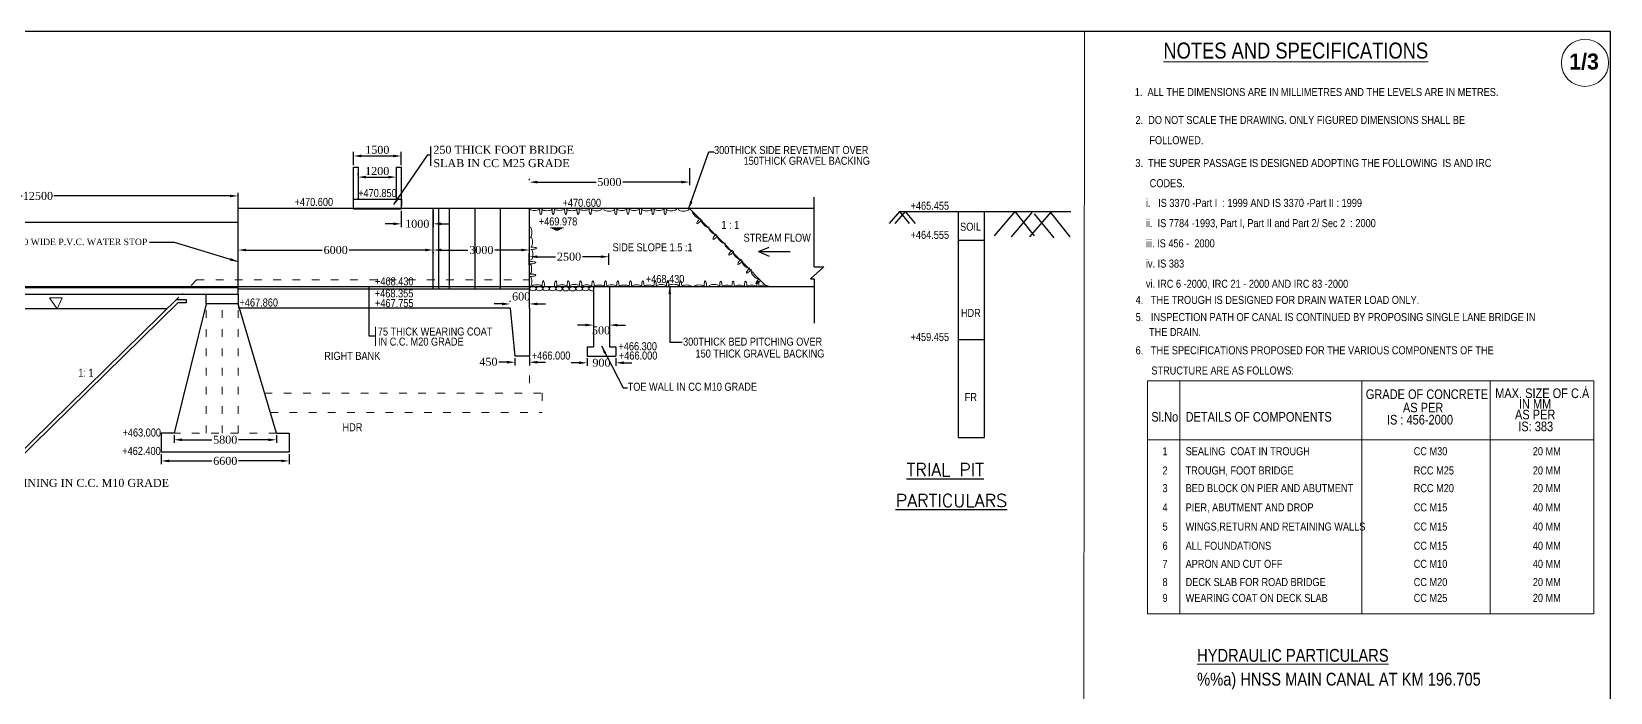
# Model space of a CAD drawing. Header units: millimetres. Extents: x 80 to 6605, y 46 to 2491.
# Drawn here: x 5943 to 6436.2, y 1141.4 to 1347.9 of the extents above; entities that cross this region are included whole.
import ezdxf
from ezdxf.enums import TextEntityAlignment as Align

# ---------------------------------------------------------------- set-up
doc = ezdxf.new("R2010")
doc.units = ezdxf.units.MM
doc.linetypes.add('ACAD_ISO03W100', pattern=[30, 12, -18])
for name, color, linetype in [('Caption', 242, 'Continuous'), ('MAIN', 7, 'Continuous'), ('STEEL', 5, 'Continuous'), ('TEXT_GENERAL', 4, 'Continuous')]:
    doc.layers.add(name, color=color, linetype=linetype)
doc.styles.add('ABADI', font='')
doc.styles.add('ARIAL NARROW', font='ARIALN.TTF')
doc.styles.add('arn', font='ARIALN.TTF')
doc.styles.add('CITYBLUEPR', font='cityb___.ttf')
doc.styles.add('ROMANT', font='romant')
doc.styles.get("Standard").update_dxf_attribs({"font": 'times.ttf', "height": 2.5})
doc.styles.add('TNR_2.5', font='times.ttf', dxfattribs={"height": 2.5})
doc.styles.get('ABADI').set_extended_font_data('Abadi MT Condensed Light')
doc.dimstyles.new('ISO-25', dxfattribs={"dimtxt": 2.5, "dimasz": 2.5, "dimexe": 1.25, "dimexo": 0.625, "dimtad": 1, "dimlfac": 25, "dimtxsty": 'Standard', "dimcen": 2.5, "dimadec": 0, "dimazin": 0, "dimtfac": 1, "dimtmove": 0, "dimatfit": 3, "dimfxl": 1, "dimarcsym": 0})
doc.dimstyles.new('STANDARD$7', dxfattribs={"dimtxt": 2, "dimasz": 2, "dimexe": 1.25, "dimexo": 0.625, "dimtad": 1, "dimdec": 0, "dimlfac": 0.5, "dimdsep": 46, "dimtxsty": 'Standard', "dimcen": 2.5, "dimadec": 0, "dimazin": 0, "dimtfac": 1, "dimtdec": 0, "dimtmove": 0, "dimatfit": 3, "dimfxl": 1, "dimtolj": 1, "dimtzin": 0, "dimarcsym": 0})
doc.dimstyles.new('STYLE_ESH', dxfattribs={"dimtxt": 2.5, "dimasz": 2.5, "dimexe": 1, "dimexo": 0.625, "dimtad": 0, "dimtih": 1, "dimtoh": 1, "dimdec": 0, "dimlfac": 100, "dimzin": 9, "dimdsep": 46, "dimtxsty": 'TNR_2.5', "dimcen": 2.5, "dimadec": 0, "dimazin": 2, "dimtfac": 1, "dimtdec": 0, "dimtofl": 0, "dimtmove": 2, "dimatfit": 3, "dimfxl": 1, "dimarcsym": 0})

# ---------------------------------------------------------------- blocks, each defined once
blk = doc.blocks.new('*D179')
at = {"color": 0, "lineweight": -2, "transparency": 16777216}
for p, q in [((5882.48, 1292.3), (5882.48, 1297.51)), ((6007.48, 1292.3), (6007.48, 1297.51)), ((5884.98, 1296.51), (5940.03, 1296.51)), ((6004.98, 1296.51), (5949.94, 1296.51))]:
    blk.add_line(p, q, dxfattribs=at)
at = {"color": 0, "transparency": 16777216}
for points in [[(5884.98, 1296.93), (5884.98, 1296.09), (5882.48, 1296.51)], [(6004.98, 1296.93), (6004.98, 1296.09), (6007.48, 1296.51)]]:
    blk.add_solid(points, dxfattribs=at)
at = {"layer": 'Defpoints', "color": 0, "transparency": 16777216}
for p in [(5882.48, 1296.51), (5882.48, 1291.67), (6007.48, 1291.67)]:
    blk.add_point(p, dxfattribs=at)
at = {"color": 0, "transparency": 16777216, "insert": (5944.98, 1296.51), "char_height": 2.5, "attachment_point": 5, "style": 'TNR_2.5'}
blk.add_mtext('12500', dxfattribs=at)
blk = doc.blocks.new('*D182')
at = {"color": 0, "lineweight": -2, "transparency": 16777216}
for p, q in [((6148.48, 1305.21), (6148.48, 1299.84)), ((6098.48, 1301.46), (6098.48, 1301.84)), ((6100.98, 1300.84), (6119.32, 1300.84)), ((6145.98, 1300.84), (6127.65, 1300.84))]:
    blk.add_line(p, q, dxfattribs=at)
at = {"color": 0, "transparency": 16777216}
for points in [[(6100.98, 1301.26), (6100.98, 1300.42), (6098.48, 1300.84)], [(6145.98, 1301.26), (6145.98, 1300.42), (6148.48, 1300.84)]]:
    blk.add_solid(points, dxfattribs=at)
at = {"layer": 'Defpoints', "color": 0, "transparency": 16777216}
for p in [(6148.48, 1305.84), (6098.48, 1300.84), (6148.48, 1300.84)]:
    blk.add_point(p, dxfattribs=at)
at = {"color": 0, "transparency": 16777216, "insert": (6123.48, 1300.84), "char_height": 2.5, "attachment_point": 5, "style": 'TNR_2.5'}
blk.add_mtext('5000', dxfattribs=at)
blk = doc.blocks.new('*D181')
at = {"color": 0, "lineweight": -2, "transparency": 16777216}
for p, q in [((6098.46, 1274.96), (6098.46, 1278.53)), ((6100.96, 1277.53), (6106.67, 1277.53)), ((6120.81, 1277.53), (6115.09, 1277.53)), ((6123.31, 1274.96), (6123.31, 1278.53))]:
    blk.add_line(p, q, dxfattribs=at)
at = {"color": 0, "transparency": 16777216}
for points in [[(6100.96, 1277.95), (6100.96, 1277.11), (6098.46, 1277.53)], [(6120.81, 1277.95), (6120.81, 1277.11), (6123.31, 1277.53)]]:
    blk.add_solid(points, dxfattribs=at)
at = {"layer": 'Defpoints', "color": 0, "transparency": 16777216}
for p in [(6098.46, 1277.53), (6098.46, 1274.33), (6123.31, 1274.33)]:
    blk.add_point(p, dxfattribs=at)
at = {"color": 0, "transparency": 16777216, "insert": (6110.88, 1277.53), "char_height": 2.5, "attachment_point": 5, "style": 'TNR_2.5'}
blk.add_mtext('2500', dxfattribs=at)
blk = doc.blocks.new('*D180')
at = {"color": 0, "lineweight": -2, "transparency": 16777216}
for p, q in [((6116.01, 1256.18), (6113.51, 1256.18)), ((6118.51, 1257.58), (6118.51, 1255.18)), ((6123.51, 1257.58), (6123.51, 1255.18)), ((6126.01, 1256.18), (6128.51, 1256.18))]:
    blk.add_line(p, q, dxfattribs=at)
at = {"color": 0, "transparency": 16777216}
for points in [[(6116.01, 1256.6), (6116.01, 1255.77), (6118.51, 1256.18)], [(6126.01, 1256.6), (6126.01, 1255.77), (6123.51, 1256.18)]]:
    blk.add_solid(points, dxfattribs=at)
at = {"layer": 'Defpoints', "color": 0, "transparency": 16777216}
for p in [(6118.51, 1258.2), (6123.51, 1258.2), (6118.51, 1256.18)]:
    blk.add_point(p, dxfattribs=at)
at = {"color": 0, "transparency": 16777216, "insert": (6120.87, 1254.53), "char_height": 2.5, "attachment_point": 5, "style": 'TNR_2.5'}
blk.add_mtext('500', dxfattribs=at)
blk = doc.blocks.new('*D183')
at = {"color": 0, "lineweight": -2, "transparency": 16777216}
for p, q in [((6091.48, 1244.58), (6088.98, 1244.58)), ((6093.98, 1245.8), (6093.98, 1243.58)), ((6098.48, 1245.8), (6098.48, 1243.58)), ((6100.98, 1244.58), (6103.48, 1244.58))]:
    blk.add_line(p, q, dxfattribs=at)
at = {"color": 0, "transparency": 16777216}
for points in [[(6091.48, 1244.99), (6091.48, 1244.16), (6093.98, 1244.58)], [(6100.98, 1244.99), (6100.98, 1244.16), (6098.48, 1244.58)]]:
    blk.add_solid(points, dxfattribs=at)
at = {"layer": 'Defpoints', "color": 0, "transparency": 16777216}
for p in [(6093.98, 1246.42), (6098.48, 1246.42), (6098.48, 1244.58)]:
    blk.add_point(p, dxfattribs=at)
at = {"color": 0, "transparency": 16777216, "insert": (6085.7, 1244.72), "char_height": 2.5, "attachment_point": 5, "style": 'TNR_2.5'}
blk.add_mtext('450', dxfattribs=at)
blk = doc.blocks.new('*D184')
at = {"color": 0, "lineweight": -2, "transparency": 16777216}
for p, q in [((6089.98, 1262.78), (6087.48, 1262.78)), ((6092.48, 1263.41), (6092.48, 1263.78)), ((6098.48, 1263.41), (6098.48, 1263.78)), ((6100.98, 1262.78), (6103.48, 1262.78))]:
    blk.add_line(p, q, dxfattribs=at)
at = {"color": 0, "transparency": 16777216}
for points in [[(6089.98, 1263.2), (6089.98, 1262.36), (6092.48, 1262.78)], [(6100.98, 1263.2), (6100.98, 1262.36), (6098.48, 1262.78)]]:
    blk.add_solid(points, dxfattribs=at)
at = {"layer": 'Defpoints', "color": 0, "transparency": 16777216}
for p in [(6092.48, 1262.78), (6098.48, 1262.78), (6098.48, 1262.78)]:
    blk.add_point(p, dxfattribs=at)
at = {"color": 0, "transparency": 16777216, "insert": (6095.92, 1265.1), "char_height": 2.5, "attachment_point": 5, "style": 'TNR_2.5'}
blk.add_mtext('600', dxfattribs=at)
blk = doc.blocks.new('*D185')
at = {"color": 0, "lineweight": -2, "transparency": 16777216}
for p, q in [((6114.01, 1244.4), (6111.51, 1244.4)), ((6116.51, 1245.8), (6116.51, 1243.4)), ((6125.51, 1245.8), (6125.51, 1243.4)), ((6128.01, 1244.4), (6130.51, 1244.4))]:
    blk.add_line(p, q, dxfattribs=at)
at = {"color": 0, "transparency": 16777216}
for points in [[(6114.01, 1244.81), (6114.01, 1243.98), (6116.51, 1244.4)], [(6128.01, 1244.81), (6128.01, 1243.98), (6125.51, 1244.4)]]:
    blk.add_solid(points, dxfattribs=at)
at = {"layer": 'Defpoints', "color": 0, "transparency": 16777216}
for p in [(6116.51, 1246.42), (6125.51, 1246.42), (6125.51, 1244.4)]:
    blk.add_point(p, dxfattribs=at)
at = {"color": 0, "transparency": 16777216, "insert": (6121.01, 1244.4), "char_height": 2.5, "attachment_point": 5, "style": 'TNR_2.5'}
blk.add_mtext('900', dxfattribs=at)
blk = doc.blocks.new('*D209')
at = {"color": 0, "lineweight": -2, "ltscale": 6, "transparency": 16777216}
for p, q in [((6044.98, 1303.02), (6044.98, 1303.65)), ((6047.48, 1302.4), (6054.44, 1302.4)), ((6056.94, 1303.02), (6056.94, 1303.65))]:
    blk.add_line(p, q, dxfattribs=at)
at = {"color": 0, "ltscale": 6, "transparency": 16777216}
for points in [[(6047.48, 1302.81), (6047.48, 1301.98), (6044.98, 1302.4)], [(6054.44, 1302.81), (6054.44, 1301.98), (6056.94, 1302.4)]]:
    blk.add_solid(points, dxfattribs=at)
at = {"layer": 'Defpoints', "color": 0, "ltscale": 6, "transparency": 16777216}
for p in [(6044.98, 1302.4), (6056.94, 1302.4), (6056.94, 1302.4)]:
    blk.add_point(p, dxfattribs=at)
at = {"color": 0, "ltscale": 6, "transparency": 16777216, "insert": (6050.96, 1304.29), "char_height": 2.5, "attachment_point": 5}
blk.add_mtext('1200', dxfattribs=at)
blk = doc.blocks.new('*D210')
at = {"color": 0, "lineweight": -2, "ltscale": 6, "transparency": 16777216}
for p, q in [((6043.51, 1306.12), (6043.51, 1310.25)), ((6046.01, 1309), (6055.97, 1309)), ((6058.47, 1306.12), (6058.47, 1310.25))]:
    blk.add_line(p, q, dxfattribs=at)
at = {"color": 0, "ltscale": 6, "transparency": 16777216}
for points in [[(6046.01, 1309.42), (6046.01, 1308.59), (6043.51, 1309)], [(6055.97, 1309.42), (6055.97, 1308.59), (6058.47, 1309)]]:
    blk.add_solid(points, dxfattribs=at)
at = {"layer": 'Defpoints', "color": 0, "ltscale": 6, "transparency": 16777216}
for p in [(6058.47, 1309), (6043.51, 1305.5), (6058.47, 1305.5)]:
    blk.add_point(p, dxfattribs=at)
at = {"color": 0, "ltscale": 6, "transparency": 16777216, "insert": (6050.99, 1310.9), "char_height": 2.5, "attachment_point": 5}
blk.add_mtext('1500', dxfattribs=at)
blk = doc.blocks.new('*D246')
at = {"color": 0, "lineweight": -2, "transparency": 16777216}
for p, q in [((6068.48, 1280.24), (6068.48, 1280.62)), ((6070.98, 1279.62), (6079.3, 1279.62)), ((6095.98, 1279.62), (6087.66, 1279.62)), ((6098.48, 1280.25), (6098.48, 1280.62))]:
    blk.add_line(p, q, dxfattribs=at)
at = {"color": 0, "transparency": 16777216}
for points in [[(6070.98, 1280.04), (6070.98, 1279.21), (6068.48, 1279.62)], [(6095.98, 1280.04), (6095.98, 1279.21), (6098.48, 1279.62)]]:
    blk.add_solid(points, dxfattribs=at)
at = {"layer": 'Defpoints', "color": 0, "transparency": 16777216}
for p in [(6068.48, 1279.61), (6098.48, 1279.62), (6098.48, 1279.62)]:
    blk.add_point(p, dxfattribs=at)
at = {"color": 0, "transparency": 16777216, "insert": (6083.48, 1279.62), "char_height": 2.5, "attachment_point": 5, "style": 'TNR_2.5'}
blk.add_mtext('3000', dxfattribs=at)
blk = doc.blocks.new('*D247')
at = {"color": 0, "lineweight": -2, "transparency": 16777216}
for p, q in [((6007.48, 1280.25), (6007.48, 1280.62)), ((6009.98, 1279.62), (6033.81, 1279.62)), ((6065.98, 1279.62), (6042.15, 1279.62)), ((6068.48, 1279), (6068.48, 1278.62))]:
    blk.add_line(p, q, dxfattribs=at)
at = {"color": 0, "transparency": 16777216}
for points in [[(6009.98, 1280.04), (6009.98, 1279.21), (6007.48, 1279.62)], [(6065.98, 1280.04), (6065.98, 1279.21), (6068.48, 1279.62)]]:
    blk.add_solid(points, dxfattribs=at)
at = {"layer": 'Defpoints', "color": 0, "transparency": 16777216}
for p in [(6007.48, 1279.62), (6007.48, 1279.62), (6068.48, 1279.62)]:
    blk.add_point(p, dxfattribs=at)
at = {"color": 0, "transparency": 16777216, "insert": (6037.98, 1279.62), "char_height": 2.5, "attachment_point": 5, "style": 'TNR_2.5'}
blk.add_mtext('6000', dxfattribs=at)
blk = doc.blocks.new('*D249')
at = {"color": 0, "lineweight": -2, "transparency": 16777216}
for p, q in [((5987.48, 1221.83), (5987.48, 1219.35)), ((5989.98, 1220.35), (5999.32, 1220.35)), ((6016.98, 1220.35), (6007.65, 1220.35)), ((6019.48, 1221.83), (6019.48, 1219.35))]:
    blk.add_line(p, q, dxfattribs=at)
at = {"color": 0, "transparency": 16777216}
for points in [[(5989.98, 1220.77), (5989.98, 1219.93), (5987.48, 1220.35)], [(6016.98, 1220.77), (6016.98, 1219.93), (6019.48, 1220.35)]]:
    blk.add_solid(points, dxfattribs=at)
at = {"layer": 'Defpoints', "color": 0, "transparency": 16777216}
for p in [(5987.48, 1222.46), (5987.48, 1220.35), (6019.48, 1222.46)]:
    blk.add_point(p, dxfattribs=at)
at = {"color": 0, "transparency": 16777216, "insert": (6003.48, 1220.35), "char_height": 2.5, "attachment_point": 5, "style": 'TNR_2.5'}
blk.add_mtext('5800', dxfattribs=at)
blk = doc.blocks.new('*D248')
at = {"color": 0, "lineweight": -2, "transparency": 16777216}
for p, q in [((5983.49, 1215.82), (5983.49, 1212.75)), ((5985.99, 1213.75), (5999.31, 1213.75)), ((6020.98, 1213.75), (6007.66, 1213.75)), ((6023.48, 1215.83), (6023.48, 1212.75))]:
    blk.add_line(p, q, dxfattribs=at)
at = {"color": 0, "transparency": 16777216}
for points in [[(5985.99, 1214.16), (5985.99, 1213.33), (5983.49, 1213.75)], [(6020.98, 1214.16), (6020.98, 1213.33), (6023.48, 1213.75)]]:
    blk.add_solid(points, dxfattribs=at)
at = {"layer": 'Defpoints', "color": 0, "transparency": 16777216}
for p in [(5983.49, 1216.45), (5983.49, 1213.75), (6023.48, 1216.46)]:
    blk.add_point(p, dxfattribs=at)
at = {"color": 0, "transparency": 16777216, "insert": (6003.49, 1213.75), "char_height": 2.5, "attachment_point": 5, "style": 'TNR_2.5'}
blk.add_mtext('6600', dxfattribs=at)
blk = doc.blocks.new('*D308')
at = {"color": 0, "lineweight": -2, "transparency": 16777216}
for p, q in [((6055.97, 1287.8), (6053.47, 1287.8)), ((6058.47, 1291.87), (6058.47, 1286.8)), ((6068.47, 1291.88), (6068.47, 1286.8)), ((6070.97, 1287.8), (6073.47, 1287.8))]:
    blk.add_line(p, q, dxfattribs=at)
at = {"color": 0, "transparency": 16777216}
for points in [[(6055.97, 1288.22), (6055.97, 1287.38), (6058.47, 1287.8)], [(6070.97, 1288.22), (6070.97, 1287.38), (6068.47, 1287.8)]]:
    blk.add_solid(points, dxfattribs=at)
at = {"layer": 'Defpoints', "color": 0, "transparency": 16777216}
for p in [(6058.47, 1292.5), (6068.47, 1292.5), (6068.47, 1287.8)]:
    blk.add_point(p, dxfattribs=at)
at = {"color": 0, "transparency": 16777216, "insert": (6063.47, 1287.8), "char_height": 2.5, "attachment_point": 5, "style": 'TNR_2.5'}
blk.add_mtext('1000', dxfattribs=at)

msp = doc.modelspace()

# ---------------------------------------------------------------- linework, layer by layer
at = {"color": 0}
for p, q in [((6436.18376, 1347.83356), (5456.18376, 1347.83356)), ((6436.18376, 767.83356), (6436.18376, 1347.83356)), ((6007.48459, 1265.77045), (6007.48459, 1292.57045)), ((6187.49456, 1292.57045), (6007.48459, 1292.57045)), ((6068.48459, 1267.42045), (6068.47492, 1292.50286)), ((6070.25563, 1267.42045), (6070.24597, 1292.50286)), ((6073.57632, 1267.42045), (6073.56665, 1292.50286)), ((6081.54599, 1267.42045), (6081.53632, 1292.50286)), ((6089.51564, 1267.42045), (6089.50598, 1292.50286)), ((6098.48459, 1261.42045), (6098.47492, 1292.51218)), ((6148.48459, 1292.57045), (6172.71172, 1268.17045)), ((6187.49456, 1274.41121), (6187.49456, 1296.17045)), ((6007.48459, 1288.17045), (5882.48459, 1288.17045)), ((6214.10996, 1291.65589), (6210.87796, 1287.87937)), ((6215.89696, 1291.65589), (6212.66496, 1287.87937)), ((6214.10996, 1291.65589), (6245.67818, 1291.65589)), ((6214.10996, 1291.65589), (6217.1624, 1287.87937)), ((6214.20494, 1291.65589), (6221.63929, 1291.65589)), ((6215.89696, 1291.65589), (6218.9494, 1287.87937)), ((6232.41383, 1291.77056), (6232.41383, 1221.04625)), ((6240.67818, 1221.04625), (6240.67818, 1291.65589)), ((6240.67818, 1291.65589), (6267.64932, 1291.65589)), ((6250.0962, 1291.65589), (6243.6322, 1284.10284)), ((6255.48287, 1291.29716), (6249.01887, 1283.74411)), ((6250.0962, 1291.65589), (6256.20109, 1284.10284)), ((6261.22865, 1291.29716), (6254.76465, 1283.74411)), ((6256.20109, 1290.93842), (6262.30598, 1283.38537)), ((6261.22865, 1291.29716), (6267.33354, 1283.74411)), ((6232.41383, 1282.65589), (6240.67818, 1282.65589)), ((6190.49456, 1274.41121), (6186.32034, 1270.66872)), ((6187.49456, 1274.41121), (6190.49456, 1274.41121)), ((6187.49456, 1268.17045), (5882.48459, 1268.17045)), ((6007.48459, 1267.77045), (5882.48459, 1267.77045)), ((6098.48459, 1268.17045), (6098.48459, 1267.42045)), ((6118.51254, 1268.20295), (6118.51254, 1249.42045)), ((6123.51254, 1268.20295), (6123.51254, 1249.42045)), ((6186.32034, 1270.66872), (6187.49456, 1270.66872)), ((6187.49456, 1270.66872), (6187.49456, 1259.90946)), ((6187.49456, 1270.66872), (6187.49456, 1261.18297)), ((6187.49456, 1270.66872), (6187.49456, 1256.80189)), ((6007.48459, 1265.77045), (5882.48459, 1265.77045)), ((5989.03516, 1264.90047), (5937.48459, 1214.27045)), ((5988.62358, 1263.0946), (5937.89353, 1213.27045)), ((5997.48459, 1262.77045), (5987.48459, 1222.45862)), ((5988.27321, 1264.15214), (5991.27321, 1264.15214)), ((5991.27321, 1263.15214), (5988.68216, 1263.15214)), ((5991.27321, 1264.15214), (5991.27321, 1263.15214)), ((5991.27321, 1264.15214), (5991.27321, 1263.15214)), ((5997.48459, 1262.77045), (5997.48459, 1265.77045)), ((6007.48459, 1262.77045), (5997.48459, 1262.77045)), ((6007.48459, 1262.77045), (5997.48459, 1262.77045)), ((6007.48459, 1262.77045), (5997.48459, 1262.77045)), ((6098.48459, 1267.42045), (6007.48459, 1267.42045)), ((6007.48459, 1265.77045), (6007.48459, 1262.77045)), ((6019.48459, 1222.45862), (6007.48459, 1262.77045)), ((5985.33913, 1261.27045), (5882.48459, 1261.27045)), ((6092.48459, 1261.42045), (6007.48459, 1261.42045)), ((6092.48459, 1261.42045), (6093.98459, 1246.42045)), ((6098.48459, 1261.42045), (6098.48459, 1246.42045)), ((6116.51254, 1249.42045), (6118.51254, 1249.42045)), ((6116.51254, 1249.42045), (6116.51254, 1246.42045)), ((6123.51254, 1249.42045), (6125.51254, 1249.42045)), ((6125.51254, 1249.42045), (6125.51254, 1246.42045)), ((6232.41383, 1251.65589), (6240.67818, 1251.65589)), ((6098.48459, 1246.42045), (6093.98459, 1246.42045)), ((6116.51254, 1246.42045), (6125.51254, 1246.42045)), ((6098.48459, 1234.87045), (6098.48459, 1234.87045)), ((5983.48459, 1222.45862), (5983.48726, 1216.45862)), ((5987.48459, 1222.45862), (5983.48459, 1222.45862)), ((6019.48459, 1222.45862), (6023.48459, 1222.45862)), ((6023.48459, 1222.45862), (6023.48459, 1216.45862)), ((6232.41383, 1221.04625), (6240.67818, 1221.04625)), ((6023.48459, 1216.45862), (5983.48726, 1216.45862)), ((6007.48459, 1216.45862), (5997.48459, 1216.45862))]:
    msp.add_line(p, q, dxfattribs=at)
at = {"color": 0, "lineweight": 5}
msp.add_line((6271.33213, 767.83356), (6271.89576, 1347.83356), dxfattribs=at)
at = {"color": 0, "ltscale": 6}
for p, q in [((6067.60854, 1311.97733), (6067.60854, 1305.90255)), ((6043.51457, 1305.499), (6045.01457, 1305.499)), ((6043.51457, 1295.499), (6043.51457, 1305.499)), ((6045.01457, 1305.499), (6045.01457, 1295.499)), ((6056.97492, 1305.499), (6058.47492, 1305.499)), ((6056.97492, 1295.499), (6056.97492, 1305.499)), ((6058.47492, 1305.499), (6058.47492, 1292.499)), ((6043.51457, 1295.499), (6058.51457, 1295.499)), ((6043.51457, 1292.499), (6043.51457, 1295.499)), ((6043.51457, 1292.499), (6058.47492, 1292.499)), ((6058.51457, 1295.499), (6058.51457, 1293.499))]:
    msp.add_line(p, q, dxfattribs=at)
for q in [(6173.43864, 1280.56261), (6179.96731, 1279.15783), (6173.43864, 1277.75306)]:
    msp.add_line((6170.08721, 1279.15783), q)
at = {"color": 0, "linetype": 'ByBlock', "lineweight": 9, "ltscale": 10}
msp.add_line((6428.26898, 1236.93252), (6428.5875, 1236.93252), dxfattribs=at)
at = {"color": 0, "lineweight": 5, "extrusion": (0, 0, -1)}
for centre, major_axis, ratio, start_param, end_param in [((6100.08294, 1292.51257), (1.60801, 0), 0.328798741, -0.109693715, 3.251286368), ((6102.05992, 1292.21836), (0, 1.5163), 0.238983774, 1.336454693, 4.946730614), ((6103.95576, 1292.42204), (-1.60801, 0), 0.328798741, 2.857073918, 6.567704042), ((6105.92705, 1292.23465), (0, 1.5163), 0.238983774, 1.336454693, 4.946730614), ((6107.87478, 1292.52886), (1.60801, 0), 0.328798741, -0.109693715, 3.251286368), ((6109.85177, 1292.23465), (0, 1.5163), 0.238983774, 1.336454693, 4.946730614), ((6111.7476, 1292.43834), (-1.60801, 0), 0.328798741, 2.857073918, 6.567704042), ((6113.71799, 1292.23465), (0, 1.5163), 0.238983774, 1.336454693, 4.946730614), ((6115.57512, 1292.52886), (1.60801, 0), 0.328798741, -0.109693715, 3.251286368), ((6117.55211, 1292.23465), (0, 1.5163), 0.238983774, 1.336454693, 4.946730614), ((6119.50344, 1292.38389), (1.60801, 0), 0.328798741, -0.109693715, 3.251286368), ((6123.37626, 1292.29336), (-1.60801, 0), 0.328798741, 2.857073918, 6.567704042), ((6125.48782, 1292.20448), (0, 1.5163), 0.238983774, 1.336454693, 4.946730614), ((6127.34495, 1292.49869), (1.60801, 0), 0.328798741, -0.109693715, 3.251286368), ((6129.29269, 1292.20448), (0, 1.5163), 0.238983774, 1.336454693, 4.946730614), ((6131.24043, 1292.49869), (1.60801, 0), 0.328798741, -0.109693715, 3.251286368), ((6133.21742, 1292.20448), (0, 1.5163), 0.238983774, 1.336454693, 4.946730614), ((6135.11325, 1292.40816), (-1.60801, 0), 0.328798741, 2.857073918, 6.567704042), ((6137.08363, 1292.20448), (0, 1.5163), 0.238983774, 1.336454693, 4.946730614), ((6138.94077, 1292.49869), (1.60801, 0), 0.328798741, -0.109693715, 3.251286368), ((6140.91775, 1292.20448), (0, 1.5163), 0.238983774, 1.336454693, 4.946730614), ((6142.81359, 1292.40816), (-1.60801, 0), 0.328798741, 2.857073918, 6.567704042), ((6146.66976, 1292.25275), (-1.60801, 0), 0.328798741, 2.857073918, 6.567704042), ((6098.74279, 1285.12908), (0, 1.60801), 0.328798741, -0.284518735, 3.426111389), ((6098.95205, 1282.1247), (0, 1.60801), 0.328798741, -0.109693715, 3.251286368), ((6099.24626, 1280.17696), (-1.5163, 0), 0.238983774, 1.336454693, 4.946730614), ((6099.05887, 1278.20567), (0, 1.60801), 0.328798741, -0.284518735, 3.426111389), ((6098.94647, 1275.68325), (-1.5163, 0), 0.238983774, 1.336454693, 4.946730614), ((6098.65226, 1273.70626), (0, 1.60801), 0.328798741, -0.109693715, 3.251286368), ((6099.00502, 1271.74579), (-1.5163, 0), 0.238983774, 1.336454693, 4.946730614), ((6098.71081, 1269.7688), (0, 1.60801), 0.328798741, -0.109693715, 3.251286368)]:
    msp.add_ellipse(centre, major_axis=major_axis, ratio=ratio, start_param=start_param, end_param=end_param, dxfattribs=at)
at = {"color": 0, "lineweight": 5}
for centre, major_axis, ratio, start_param, end_param in [((6150.69213, 1290.60309), (-1.16081, 1.11276), 0.328798741, -0.109693715, 3.251286368), ((6151.89459, 1289.04285), (1.04929, 1.0946), 0.238983774, 1.336454693, 4.946730614), ((6153.44732, 1287.81398), (-1.16081, 1.11276), 0.328798741, -0.284518735, 3.426111389), ((6155.74683, 1285.58639), (-1.16081, 1.11276), 0.328798741, -0.109693715, 3.251286368), ((6156.88388, 1284.08885), (1.04929, 1.0946), 0.238983774, 1.336454693, 4.946730614), ((6158.44723, 1282.87237), (-1.16081, 1.11276), 0.328798741, -0.284518735, 3.426111389), ((6160.72031, 1280.6102), (-1.16081, 1.11276), 0.328798741, -0.109693715, 3.251286368), ((6161.85736, 1279.11266), (1.04929, 1.0946), 0.238983774, 1.336454693, 4.946730614), ((6163.49228, 1277.70935), (-1.21136, 1.0575), 0.328798741, -0.109693715, 3.251286368), ((6164.67465, 1276.26533), (1.04929, 1.0946), 0.238983774, 1.336454693, 4.946730614), ((6166.16278, 1274.98384), (-1.21136, 1.0575), 0.328798741, -0.109693715, 3.251286368), ((6167.34515, 1273.53983), (1.04929, 1.0946), 0.238983774, 1.336454693, 4.946730614), ((6169.14619, 1271.65613), (-1.21136, 1.0575), 0.328798741, -0.109693715, 3.251286368), ((6100.86763, 1268.24218), (-1.60801, 0), 0.328798741, 3.031898939, 6.392879022), ((6102.84462, 1268.53639), (0, 1.5163), 0.238983774, 4.478047346, 8.088323268), ((6106.71175, 1268.52009), (0, 1.5163), 0.238983774, 4.478047346, 8.088323268), ((6108.65948, 1268.22588), (-1.60801, 0), 0.328798741, 3.031898939, 6.392879022), ((6110.63647, 1268.52009), (0, 1.5163), 0.238983774, 4.478047346, 8.088323268), ((6112.5323, 1268.31641), (1.60801, 0), 0.328798741, -0.284518735, 3.426111389), ((6114.50269, 1268.52009), (0, 1.5163), 0.238983774, 4.478047346, 8.088323268), ((6116.35982, 1268.22588), (-1.60801, 0), 0.328798741, 3.031898939, 6.392879022), ((6118.33681, 1268.52009), (0, 1.5163), 0.238983774, 4.478047346, 8.088323268), ((6120.29729, 1268.16733), (-1.60801, 0), 0.328798741, 3.031898939, 6.392879022), ((6122.27427, 1268.46154), (0, 1.5163), 0.238983774, 4.478047346, 8.088323268), ((6124.17011, 1268.25786), (1.60801, 0), 0.328798741, -0.284518735, 3.426111389), ((6126.1414, 1268.44525), (0, 1.5163), 0.238983774, 4.478047346, 8.088323268), ((6128.08914, 1268.15104), (-1.60801, 0), 0.328798741, 3.031898939, 6.392879022), ((6130.06612, 1268.44525), (0, 1.5163), 0.238983774, 4.478047346, 8.088323268), ((6131.96196, 1268.24157), (1.60801, 0), 0.328798741, -0.284518735, 3.426111389), ((6133.93234, 1268.44525), (0, 1.5163), 0.238983774, 4.478047346, 8.088323268), ((6135.78948, 1268.15104), (-1.60801, 0), 0.328798741, 3.031898939, 6.392879022), ((6137.76646, 1268.44525), (0, 1.5163), 0.238983774, 4.478047346, 8.088323268), ((6139.71779, 1268.29601), (-1.60801, 0), 0.328798741, 3.031898939, 6.392879022), ((6141.69478, 1268.59022), (0, 1.5163), 0.238983774, 4.478047346, 8.088323268), ((6143.59061, 1268.38654), (1.60801, 0), 0.328798741, -0.284518735, 3.426111389), ((6145.70217, 1268.47542), (0, 1.5163), 0.238983774, 4.478047346, 8.088323268), ((6147.5593, 1268.18121), (-1.60801, 0), 0.328798741, 3.031898939, 6.392879022), ((6151.45478, 1268.18121), (-1.60801, 0), 0.328798741, 3.031898939, 6.392879022), ((6153.43177, 1268.47542), (0, 1.5163), 0.238983774, 4.478047346, 8.088323268), ((6156.20515, 1268.31687), (1.60801, 0), 0.328798741, -0.284518735, 3.426111389), ((6158.3167, 1268.40575), (0, 1.5163), 0.238983774, 4.478047346, 8.088323268), ((6160.17383, 1268.11154), (-1.60801, 0), 0.328798741, 3.031898939, 6.392879022), ((6162.12158, 1268.40575), (0, 1.5163), 0.238983774, 4.478047346, 8.088323268), ((6164.06931, 1268.11154), (-1.60801, 0), 0.328798741, 3.031898939, 6.392879022), ((6166.0463, 1268.40575), (0, 1.5163), 0.238983774, 4.478047346, 8.088323268), ((6167.90343, 1268.11154), (-1.60801, 0), 0.328798741, 3.031898939, 6.392879022), ((6170.32855, 1270.21211), (1.04929, 1.0946), 0.238983774, 1.336454693, 4.946730614), ((6169.85117, 1268.40575), (0, 1.5163), 0.238983774, 4.478047346, 8.088323268), ((6171.79891, 1268.11154), (-1.60801, 0), 0.328798741, 3.031898939, 6.392879022)]:
    msp.add_ellipse(centre, major_axis=major_axis, ratio=ratio, start_param=start_param, end_param=end_param, dxfattribs=at)
at = {"layer": 'Caption', "color": 0, "lineweight": 5, "ltscale": 0.01}
msp.add_line((6436.14152, 1347.85369), (6436.14152, 767.83356), dxfattribs=at)
at = {"layer": 'MAIN', "color": 0, "linetype": 'Continuous', "lineweight": 9}
for p, q in [((6291.5415, 1238.77895), (6291.54135, 1165.93717)), ((6301.64442, 1238.77895), (6301.64437, 1165.93715)), ((6358.53352, 1238.77895), (6358.53347, 1165.93704)), ((6398.64862, 1238.77895), (6398.64858, 1165.93696)), ((6431.00777, 1238.77895), (6431.00772, 1165.93689)), ((6291.54146, 1220.32461), (6431.00777, 1220.32461)), ((6291.54134, 1165.93717), (6431.00777, 1165.93689))]:
    msp.add_line(p, q, dxfattribs=at)
at = {"layer": 'MAIN', "color": 0, "lineweight": 9}
msp.add_line((6291.5415, 1238.77895), (6431.00777, 1238.77895), dxfattribs=at)
at = {"layer": 'STEEL', "color": 0, "lineweight": 5}
for p, q in [((5948.57751, 1264.71016), (5950.93259, 1261.27045)), ((5952.56306, 1264.71016), (5948.57751, 1264.71016)), ((5950.93259, 1261.27045), (5952.56306, 1264.71016))]:
    msp.add_line(p, q, dxfattribs=at)
msp.add_circle((6428.22654, 1338.08828), 7.37169, dxfattribs=at)
at = {"layer": 'TEXT_GENERAL', "color": 0, "lineweight": 5}
for p, q in [((6436.14152, 1347.85369), (6436.18376, 767.83356)), ((6436.08998, 1316.22842), (6436.08736, 767.83356)), ((6109.13073, 1286.57045), (6105.13073, 1286.57045)), ((6108.63073, 1286.32045), (6105.63073, 1286.32045)), ((6108.13073, 1286.07045), (6106.13073, 1286.07045)), ((6107.63073, 1285.82045), (6106.63073, 1285.82045)), ((6050.36856, 1255.62212), (6050.36856, 1249.67093))]:
    msp.add_line(p, q, dxfattribs=at)
at = {"layer": 'TEXT_GENERAL', "color": 0, "linetype": 'ACAD_ISO03W100', "lineweight": 5, "ltscale": 0.2}
for p, q in [((5994.50277, 1270.27045), (5989.92095, 1265.77045)), ((5994.50277, 1270.27045), (6098.48459, 1270.27045)), ((5997.48459, 1222.45862), (5997.48459, 1262.77045)), ((6002.48459, 1222.45862), (6002.48459, 1262.77045)), ((6007.48459, 1222.45862), (6007.48459, 1262.77045)), ((6098.48459, 1246.42045), (6098.48459, 1234.87045)), ((6015.78984, 1234.87045), (6102.48459, 1234.87045)), ((6102.48459, 1234.87045), (6102.48459, 1228.87045)), ((6017.57592, 1228.87045), (6102.48459, 1228.87045)), ((6019.48459, 1222.45862), (5987.48459, 1222.45862))]:
    msp.add_line(p, q, dxfattribs=at)
at = {"layer": 'TEXT_GENERAL', "color": 0, "lineweight": 5}
msp.add_arc((6436.04152, 1346.0076), 0.1, 0.0047754, 90, dxfattribs=at)
msp.add_arc((6436.04152, 1346.0076), 0.1, 0.0047754, 90, dxfattribs=at)
for centre in [(6099.57531, 1267.56182), (6101.63772, 1267.53802), (6103.70013, 1267.56182), (6105.76256, 1267.54129), (6107.825, 1267.52007), (6109.88743, 1267.49842), (6111.94984, 1267.47461), (6114.01225, 1267.56182), (6116.07466, 1267.53802)]:
    msp.add_ellipse(centre, major_axis=(-1.03121, 0.0119), ratio=0.621728248, dxfattribs=at)
msp.add_ellipse((6118.13709, 1267.51787), major_axis=(-1.03121, 0.0119), ratio=0.621728248, start_param=4.346927361, end_param=8.233795806, dxfattribs=at)

# ---------------------------------------------------------------- texts
at = {"color": 0, "style": 'ROMANT'}
for s, p in [('%%UTRIAL PIT', (6216.29465, 1209.00014)), ('%%UPARTICULARS', (6212.89804, 1199.36824))]:
    msp.add_text(s, height=4, dxfattribs=at).set_placement(p)
at = {"color": 0, "lineweight": 9, "style": 'arn'}
for s, p in [('%%UHYDRAULIC PARTICULARS', (6307.07892, 1151.01916)), ('%%a) HNSS MAIN CANAL AT KM 196.705', (6307.07892, 1143.56978))]:
    msp.add_text(s, height=4, dxfattribs=at).set_placement(p)
at = {"color": 0, "char_height": 2.5, "attachment_point": 1}
for s, insert, width, style in [('{\\fTimes New Roman|b0|i0|c0|p18;250 THICK FOOT BRIDGE SLAB IN CC M25 GRADE}', (6068.49014, 1312.19177), 50, 'ABADI'), ('CANAL LINING IN C.C. M10 GRADE', (5924.1526, 1208.13068), 150, 'TNR_2.5')]:
    msp.add_mtext(s, dxfattribs=dict(at, insert=insert, width=width, style=style))
at = {"color": 0, "insert": (5979.13574, 1283.15744), "char_height": 2, "width": 85, "attachment_point": 3}
msp.add_mtext('\\pt46,52;12 THICK JOINT WITH 300 WIDE P.V.C. WATER STOP', dxfattribs=at)
at = {"layer": 'MAIN', "color": 0, "lineweight": 9, "style": 'ARIAL NARROW'}
for s, height, p in [('%%UNOTES AND SPECIFICATIONS', 5, (6296.52464, 1339.41953)), ('GRADE OF CONCRETE', 3, (6359.77066, 1233.09578)), ('MAX. SIZE OF C.A', 3, (6400.18498, 1233.38519)), ('IN MM', 3, (6407.58859, 1230.07997)), ('Sl.No     ', 3, (6292.77768, 1226.02562)), ('DETAILS OF COMPONENTS', 3, (6303.48501, 1226.02563)), ('IS : 456-2000', 3, (6366.38052, 1225.12391)), ('AS PER', 3, (6371.36152, 1228.91182)), ('AS PER', 3, (6406.37284, 1226.72962)), ('IS: 383 ', 3, (6407.39401, 1223.02612))]:
    msp.add_text(s, height=height, dxfattribs=at).set_placement(p)
at = {"layer": 'MAIN', "color": 0, "linetype": 'Continuous', "lineweight": 9, "style": 'ARIAL NARROW'}
for s, p in [('1.  ALL THE DIMENSIONS ARE IN MILLIMETRES AND THE LEVELS ARE IN METRES.', (6287.59188, 1327.71658)), ('2.  DO NOT SCALE THE DRAWING. ONLY FIGURED DIMENSIONS SHALL BE ', (6287.81869, 1318.99694)), ('FOLLOWED.', (6292.16324, 1312.68043)), ('3.  THE SUPER PASSAGE IS DESIGNED ADOPTING THE FOLLOWING  IS AND IRC ', (6287.78458, 1305.56365)), ('CODES.', (6292.26727, 1299.24714)), ('+465.455', (6217.56537, 1292.21736)), ('    i.   IS 3370 -Part I  : 1999 AND IS 3370 -Part II : 1999', (6287.89884, 1293.09208)), ('    ii.  IS 7784 -1993, Part I, Part II and Part 2/ Sec 2  : 2000', (6287.89884, 1286.77557)), ('+464.555', (6217.56537, 1283.10629)), ('    iii. IS 456 -  2000', (6287.89884, 1280.45906)), ('    iv. IS 383 ', (6287.89884, 1274.14255)), ('    vi. IRC 6 -2000, IRC 21 - 2000 AND IRC 83 -2000', (6287.89884, 1267.82605)), ('4.   THE TROUGH IS DESIGNED FOR DRAIN WATER LOAD ONLY.', (6287.86644, 1262.78568)), ('5.   INSPECTION PATH OF CANAL IS CONTINUED BY PROPOSING SINGLE LANE BRIDGE IN', (6287.86644, 1257.4275)), ('+459.455', (6217.56537, 1251.21757)), ('THE DRAIN.', (6292.05065, 1252.75429)), ('6.   THE SPECIFICATIONS PROPOSED FOR THE VARIOUS COMPONENTS OF THE ', (6287.86644, 1247.05677)), ('STRUCTURE ARE AS FOLLOWS:', (6292.79131, 1240.74026)), ('1', (6296.26391, 1215.52346)), ('SEALING  COAT IN TROUGH', (6303.48499, 1215.52346)), ('CC M30', (6374.73459, 1215.52341)), ('20 MM', (6411.9427, 1215.52324)), ('2', (6296.26391, 1209.52346)), ('TROUGH, FOOT BRIDGE', (6303.48499, 1209.52346)), ('RCC M25', (6374.73459, 1209.52341)), ('20 MM', (6411.9427, 1209.52324)), ('3', (6296.26391, 1203.99903)), ('BED BLOCK ON PIER AND ABUTMENT ', (6303.48499, 1203.99903)), ('RCC M20', (6374.73459, 1203.99898)), ('20 MM', (6411.9427, 1203.99881)), ('4', (6296.26391, 1197.99903)), ('PIER, ABUTMENT AND DROP', (6303.48499, 1197.99903)), ('CC M15', (6374.73459, 1197.99898)), ('40 MM', (6411.9427, 1197.99881)), ('5', (6296.26391, 1191.99903)), ('WINGS,RETURN AND RETAINING WALLS', (6303.48499, 1191.99903)), ('CC M15', (6374.73459, 1191.99898)), ('40 MM', (6411.9427, 1191.99881)), ('6', (6296.26391, 1185.99903)), ('ALL FOUNDATIONS', (6303.48499, 1185.99903)), ('CC M15', (6374.73459, 1185.99898)), ('40 MM', (6411.9427, 1185.99881)), ('7', (6296.26391, 1180.34518)), ('APRON AND CUT OFF', (6303.48499, 1180.34518)), ('CC M10', (6374.73459, 1180.34513)), ('40 MM', (6411.9427, 1180.34497)), ('8', (6296.26391, 1174.66431)), ('DECK SLAB FOR ROAD BRIDGE', (6303.48499, 1174.66431)), ('CC M20', (6374.73459, 1174.66426)), ('20 MM', (6411.9427, 1174.66409)), ('9', (6296.26391, 1169.70872)), ('WEARING COAT ON DECK SLAB', (6303.48499, 1169.70872)), ('CC M25', (6374.73459, 1169.70867)), ('20 MM', (6411.9427, 1169.7085))]:
    msp.add_text(s, height=2.5, dxfattribs=at).set_placement(p)
at = {"layer": 'TEXT_GENERAL', "color": 0, "lineweight": 5}
for s, height, style, p in [('1/3', 5, 'CITYBLUEPR', (6423.29928, 1336.0019)), ('+470.850', 2.5, 'ARIAL NARROW', (6045.01105, 1296.16064))]:
    msp.add_text(s, height=height, dxfattribs=dict(at, style=style)).set_placement(p)
at = {"layer": 'TEXT_GENERAL', "color": 0, "lineweight": 5, "style": 'ARIAL NARROW'}
for s, p in [('300THICK SIDE REVETMENT OVER', (6156.1757, 1312.1018)), ('150THICK GRAVEL BACKING', (6165.39357, 1308.74548)), ('+469.978', (6101.42741, 1289.80322)), ('+468.430', (6050.2716, 1271.089)), ('+468.355', (6050.21639, 1267.34419)), ('+467.755', (6050.2716, 1264.2914)), ('75 THICK WEARING COAT', (6051.14561, 1255.41328)), ('IN C.C. M20 GRADE', (6051.20436, 1252.26325)), ('300THICK BED PITCHING OVER', (6146.50723, 1252.25322)), ('150 THICK GRAVEL BACKING', (6150.38303, 1248.53865))]:
    msp.add_text(s, height=2.5, dxfattribs=at).set_placement(p, align=Align.TOP_LEFT)
for s, p in [('+470.600', (6031.1587, 1294.644)), ('+470.600', (6114.86118, 1294.37958)), ('1 : 1', (6161.26705, 1287.47554)), ('SOIL', (6236.30241, 1286.90656)), ('HDR', (6236.39017, 1259.96823)), ('RIGHT BANK', (6043.17252, 1246.55858)), ('+466.000', (6105.2719, 1246.65991)), ('+466.300', (6132.32299, 1249.57089)), ('+466.000', (6132.45699, 1246.65991)), ('1: 1', (5959.9732, 1241.28223)), ('FR', (6236.39017, 1233.70926)), ('HDR', (6043.22138, 1224.27099))]:
    msp.add_text(s, height=2.5, dxfattribs=at).set_placement(p, align=Align.MIDDLE)
for s, p in [('STREAM FLOW', (6186.40139, 1281.46956)), ('SIDE SLOPE 1.5 :1', (6149.45821, 1278.46464)), ('TOE WALL IN CC M10 GRADE', (6169.60195, 1234.91235))]:
    msp.add_text(s, height=2.5, dxfattribs=at).set_placement(p, align=Align.BOTTOM_RIGHT)
at = {"layer": 'TEXT_GENERAL', "color": 0, "lineweight": 9, "style": 'ARIAL NARROW'}
for s, p in [('+468.430', (6134.86718, 1269.32516)), ('+467.860', (6007.93366, 1261.97967)), ('+463.000', (5971.39222, 1221.3712)), ('+462.400', (5971.3023, 1215.61911))]:
    msp.add_text(s, height=2.5, dxfattribs=at).set_placement(p)

# ---------------------------------------------------------------- dimensions: what is measured, and where the dimension line sits
at = {"color": 0, "ltscale": 6}
for base, p1, p2, text, picture, middle in [((6058.47492, 1309.00198), (6043.51457, 1305.499), (6058.47492, 1305.499), '1500', '*D210', (6050.99475, 1310.89861)), ((6056.93872, 1302.39708), (6044.97836, 1302.39708), (6056.93872, 1302.39708), '1200', '*D209', (6050.95854, 1304.29371))]:
    dim = msp.add_linear_dim(base=base, p1=p1, p2=p2, text=text, dimstyle='ISO-25', dxfattribs=at)
    dim.commit()
    dim.dimension.update_dxf_attribs({"geometry": picture, "text_midpoint": middle})
at = {"color": 0}
for base, p1, p2, picture, middle in [((6148.48459, 1300.83894), (6098.48459, 1300.83894), (6148.48459, 1305.83962), '*D182', (6123.48459, 1300.83894)), ((6068.47492, 1287.79976), (6058.47492, 1292.499), (6068.47492, 1292.50286), '*D308', (6063.47492, 1287.79976)), ((6098.47893, 1279.62418), (6068.48117, 1279.61485), (6098.47893, 1279.62418), '*D246', (6083.48005, 1279.62418)), ((6125.51254, 1244.39681), (6116.51254, 1246.42045), (6125.51254, 1246.42045), '*D185', (6121.01254, 1244.39681))]:
    dim = msp.add_linear_dim(base=base, p1=p1, p2=p2, dimstyle='STYLE_ESH', dxfattribs=at)
    dim.commit()
    dim.dimension.update_dxf_attribs({"geometry": picture, "text_midpoint": middle})
dim = msp.add_linear_dim(base=(5882.48459, 1296.50853), p1=(6007.48459, 1291.67328), p2=(5882.48459, 1291.67328), angle=180, dimstyle='STYLE_ESH', dxfattribs=at)
dim.commit()
dim.dimension.update_dxf_attribs({"geometry": '*D179', "text_midpoint": (5944.98459, 1296.50853)})
dim = msp.add_linear_dim(base=(6007.48459, 1279.62418), p1=(6068.48117, 1279.62418), p2=(6007.48459, 1279.62418), text='6000', dimstyle='STYLE_ESH', dxfattribs=at)
dim.commit()
dim.dimension.update_dxf_attribs({"geometry": '*D247', "text_midpoint": (6037.98288, 1279.62418)})
for base, p1, p2, text, picture, middle in [((6098.4556, 1277.52866), (6123.30691, 1274.33196), (6098.4556, 1274.3317), '2500', '*D181', (6110.88125, 1277.52866)), ((5987.48459, 1220.35044), (6019.48459, 1222.45862), (5987.48459, 1222.45862), '5800', '*D249', (6003.48459, 1220.35044)), ((5983.48726, 1213.74732), (6023.48459, 1216.45862), (5983.48726, 1216.4466), '6600', '*D248', (6003.48592, 1213.74732))]:
    dim = msp.add_linear_dim(base=base, p1=p1, p2=p2, angle=180, text=text, dimstyle='STYLE_ESH', dxfattribs=at)
    dim.commit()
    dim.dimension.update_dxf_attribs({"geometry": picture, "text_midpoint": middle})
for base, p1, p2, picture, middle in [((6098.48459, 1262.78123), (6092.48459, 1262.78123), (6098.48459, 1262.78123), '*D184', (6095.91881, 1265.10233)), ((6098.48459, 1244.57719), (6093.98459, 1246.42045), (6098.48459, 1246.42045), '*D183', (6085.69682, 1244.72041))]:
    dim = msp.add_linear_dim(base=base, p1=p1, p2=p2, dimstyle='STYLE_ESH', dxfattribs=at)
    dim.commit()
    dim.dimension.update_dxf_attribs({"geometry": picture, "text_midpoint": middle, "dimtype": 160})
dim = msp.add_linear_dim(base=(6118.51254, 1256.18323), p1=(6123.51254, 1258.20295), p2=(6118.51254, 1258.20295), angle=180, text='500', dimstyle='STYLE_ESH', dxfattribs=at)
dim.commit()
dim.dimension.update_dxf_attribs({"geometry": '*D180', "text_midpoint": (6120.86806, 1254.533), "dimtype": 160})

# ---------------------------------------------------------------- leaders
at = {"color": 0, "ltscale": 6}
msp.add_leader([(6056.17125, 1293.80941), (6066.74323, 1309.40132), (6067.84457, 1309.40132)], dimstyle='ISO-25', override={"dimgap": 0.625, "dimtad": 0}, dxfattribs=at)
at = {"color": 0}
for points in [[(6148.2393, 1292.40116), (6154.54146, 1310.30926), (6156.12111, 1310.30926)], [(6007.48459, 1275.97224), (5987.64472, 1282.00406), (5979.80884, 1282.00406)], [(6007.48459, 1275.97224), (5987.64472, 1282.00406), (5980.6368, 1282.00406)], [(6142.33174, 1268.34546), (6142.33174, 1250.81952), (6146.18593, 1250.81952)], [(6121.01254, 1249.64739), (6127.75919, 1236.53034), (6129.12297, 1236.53034)]]:
    msp.add_leader(points, dimstyle='STYLE_ESH', override={"dimgap": 0.625, "dimtad": 0}, dxfattribs=at)
at = {"color": 0, "annotation_type": 0, "has_hookline": 1, "hookline_direction": 0, "text_width": 60.17484}
msp.add_leader([(5913.39099, 1213.83962), (5920.16061, 1206.88068), (5923.5276, 1206.88068)], dimstyle='STYLE_ESH', override={"dimgap": 0.625, "dimtad": 0}, dxfattribs=at)
at = {"layer": 'TEXT_GENERAL', "color": 0, "lineweight": 5}
msp.add_leader([(6048.3747, 1267.95912), (6048.3747, 1252.87029), (6050.36856, 1252.87029)], dimstyle='STANDARD$7', override={"dimscale": 88.888889, "dimtxt": 0.0275, "dimasz": 0.01, "dimexe": 0.012, "dimexo": 0, "dimgap": 0.008, "dimtad": 2, "dimlfac": 1, "dimzin": 1, "dimtxsty": 'ARIAL NARROW', "dimcen": 0.09, "dimtdec": 4, "dimtofl": 0, "dimtmove": 2, "dimtzin": 1}, dxfattribs=at)

doc.saveas('drawing.dxf')
